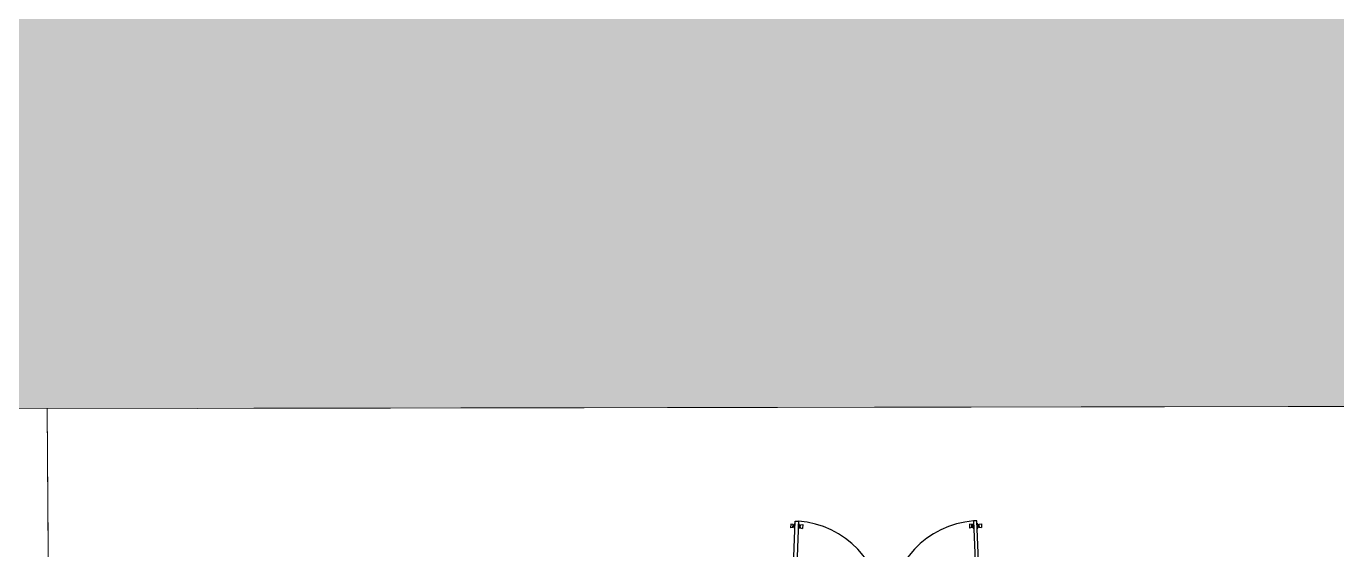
# Model space of a CAD drawing. Header units: inches. Extents: x 1693 to 10990, y 1878 to 5055.
# Drawn here: x 10295.02 to 10303.15, y 4374.36 to 4377.61 of the extents above; entities that cross this region are included whole.
import ezdxf

# ---------------------------------------------------------------- set-up
doc = ezdxf.new("R2010")
doc.units = ezdxf.units.IN
for name, color, linetype, lineweight, true_color in [('BLOQUE E-MOBILIARIO_Pluma_Nº__167', 7, 'Continuous', 13, 0x6a6a6a), ('CUBIERTA CALAMINON Y TRANSLUCIDO_Pluma_Nº__162', 7, 'Continuous', 25, 0xaaaaaa), ('CUBIERTA CALAMINON Y TRANSLUCIDO_Pluma_Nº__92', 7, 'Continuous', 13, 0xbf8080)]:
    doc.layers.add(name, color=color, linetype=linetype, lineweight=lineweight, true_color=true_color)
doc.layers.add('CUBIERTA CALAMINON Y TRANSLUCIDO_Pluma_Nº__222', color=7, linetype='Continuous', lineweight=20)
doc.layers.add('CUBIERTA CALAMINON Y TRANSLUCIDO_Pluma_Nº__60', color=230, linetype='Continuous', lineweight=25)

msp = doc.modelspace()

# ---------------------------------------------------------------- hatches: boundary and pattern name
at = {"layer": 'CUBIERTA CALAMINON Y TRANSLUCIDO_Pluma_Nº__162', "linetype": 'Continuous', "lineweight": 25, "true_color": 0xaaaaaa}
h = msp.add_hatch(dxfattribs=at)
h.set_pattern_fill('PARQUET_1_4', color=253, scale=0.675042, angle=18.94788, style=0, pattern_type=2)
h.set_pattern_definition([(63.948, (10295.2776, 4391.2599), (-1.09162, 0.53365), [0.759423, -0.455654]), (63.948, (10295.0744, 4391.1901), (-1.09162, 0.53365), [0.759423, -0.455654]), (63.948, (10294.8713, 4391.1204), (-1.09162, 0.53365), [0.759423, -0.455654]), (63.948, (10294.6681, 4391.0506), (-1.09162, 0.53365), [0.759423, -0.455654]), (63.948, (10294.465, 4390.9809), (-1.09162, 0.53365), [0.759423, -0.455654]), (63.948, (10294.2618, 4390.9111), (-1.09162, 0.53365), [0.759423, -0.455654]), (63.948, (10294.0586, 4390.8414), (-1.09162, 0.53365), [0.759423, -0.455654]), (63.948, (10293.8555, 4390.7716), (-1.09162, 0.53365), [0.759423, -0.455654]), (153.948, (10295.5444, 4391.8057), (0.53365, 1.09162), [0.759423, -0.455654]), (153.948, (10295.3412, 4391.7359), (0.53365, 1.09162), [0.759423, -0.455654]), (153.948, (10295.1381, 4391.6662), (0.53365, 1.09162), [0.759423, -0.455654]), (153.948, (10294.9349, 4391.5964), (0.53365, 1.09162), [0.759423, -0.455654]), (153.948, (10294.7318, 4391.5267), (0.53365, 1.09162), [0.759423, -0.455654]), (153.948, (10294.5286, 4391.457), (0.53365, 1.09162), [0.759423, -0.455654]), (153.948, (10294.3255, 4391.3872), (0.53365, 1.09162), [0.759423, -0.455654]), (153.948, (10294.1223, 4391.3174), (0.53365, 1.09162), [0.759423, -0.455654])])
h.paths.add_polyline_path([(10294.1049, 4375.2371), (10296.0775, 4375.2366), (10318.9006, 4375.2747), (10318.8384, 4377.679), (10297.5808, 4377.7679), (10297.5832, 4401.7919), (10294.114, 4401.2257), (10293.7482, 4401.1711), (10290.2355, 4400.5928), (10290.1494, 4401.1336), (10290.0639, 4401.659), (10283.9362, 4400.6729), (10283.9359, 4399.848), (10285.9604, 4397.417), (10287.6278, 4398.8055), (10288.7849, 4397.4161), (10290.3883, 4398.7513), (10291.4666, 4397.4566), (10292.5909, 4397.4586), (10292.5909, 4398.1006), (10294.1129, 4398.1001)])

# ---------------------------------------------------------------- linework, layer by layer
at = {"layer": 'BLOQUE E-MOBILIARIO_Pluma_Nº__167', "color": 251, "linetype": 'Continuous', "lineweight": 13, "true_color": 0x6a6a6a}
msp.add_lwpolyline([(10292.4998, 4375.2374), (10296.0775, 4375.2366), (10310.3179, 4375.2604), (10310.3221, 4377.7667), (10297.5808, 4377.7679), (10297.5824, 4394.0245), (10294.1115, 4394.0257)], dxfattribs=at)
at = {"layer": 'CUBIERTA CALAMINON Y TRANSLUCIDO_Pluma_Nº__222', "color": 7, "linetype": 'Continuous', "lineweight": 20, "flags": 128}
msp.add_lwpolyline([(10294.1049, 4375.2371), (10296.0775, 4375.2366), (10318.9006, 4375.2747), (10318.8384, 4377.679), (10297.5808, 4377.7679), (10297.5832, 4401.7919), (10294.114, 4401.2257), (10293.7482, 4401.1711), (10290.2355, 4400.5928), (10290.1494, 4401.1336), (10290.0639, 4401.659), (10283.9362, 4400.6729), (10283.9359, 4399.848), (10285.9604, 4397.417), (10287.6278, 4398.8055), (10288.7849, 4397.4161), (10290.3883, 4398.7513), (10291.4666, 4397.4566), (10292.5909, 4397.4586), (10292.5909, 4398.1006), (10294.1129, 4398.1001)], close=True, dxfattribs=at)
at = {"layer": 'CUBIERTA CALAMINON Y TRANSLUCIDO_Pluma_Nº__60', "color": 230, "linetype": 'Continuous', "lineweight": 25}
for p, q in [((10299.7632, 4374.518), (10299.7622, 4374.4939)), ((10299.7632, 4374.518), (10299.7622, 4374.4939)), ((10299.7768, 4374.4962), (10299.7622, 4374.4939)), ((10299.7768, 4374.4962), (10299.7622, 4374.4939)), ((10299.7775, 4374.5146), (10299.7632, 4374.518)), ((10299.7775, 4374.5146), (10299.7632, 4374.518)), ((10299.777, 4374.5001), (10299.7768, 4374.4962)), ((10299.777, 4374.5001), (10299.7768, 4374.4962)), ((10299.777, 4374.5001), (10299.7774, 4374.5107)), ((10299.777, 4374.5001), (10299.7774, 4374.5107)), ((10299.7794, 4374.5), (10299.777, 4374.5001)), ((10299.7794, 4374.5), (10299.777, 4374.5001)), ((10299.7774, 4374.5107), (10299.7775, 4374.5146)), ((10299.7774, 4374.5107), (10299.7775, 4374.5146)), ((10299.7798, 4374.5106), (10299.7774, 4374.5107)), ((10299.7798, 4374.5106), (10299.7774, 4374.5107)), ((10299.7794, 4374.5), (10299.7793, 4374.4986)), ((10299.7794, 4374.5), (10299.7793, 4374.4986)), ((10299.7818, 4374.4985), (10299.7793, 4374.4986)), ((10299.7818, 4374.4985), (10299.7793, 4374.4986)), ((10299.7794, 4374.5), (10299.7798, 4374.5106)), ((10299.7794, 4374.5), (10299.7798, 4374.5106)), ((10299.7798, 4374.5106), (10299.7799, 4374.5121)), ((10299.7798, 4374.5106), (10299.7799, 4374.5121)), ((10299.7823, 4374.512), (10299.7799, 4374.5121)), ((10299.7823, 4374.512), (10299.7799, 4374.5121)), ((10299.7818, 4374.4985), (10299.7817, 4374.4965)), ((10299.7818, 4374.4985), (10299.7817, 4374.4965)), ((10299.7841, 4374.4964), (10299.7817, 4374.4965)), ((10299.7841, 4374.4964), (10299.7817, 4374.4965)), ((10299.7818, 4374.4985), (10299.7823, 4374.512)), ((10299.7818, 4374.4985), (10299.7823, 4374.512)), ((10299.7823, 4374.512), (10299.7823, 4374.5139)), ((10299.7848, 4374.5138), (10299.7823, 4374.5139)), ((10299.7823, 4374.512), (10299.7823, 4374.5139)), ((10299.7848, 4374.5138), (10299.7823, 4374.5139)), ((10299.7841, 4374.4964), (10299.7848, 4374.5138)), ((10299.7841, 4374.4964), (10299.7848, 4374.5138)), ((10299.7877, 4374.4891), (10299.7841, 4374.4964)), ((10299.7877, 4374.4891), (10299.7841, 4374.4964)), ((10299.7889, 4374.5209), (10299.7848, 4374.5138)), ((10299.7889, 4374.5209), (10299.7848, 4374.5138)), ((10299.7877, 4374.4891), (10299.7889, 4374.5209)), ((10299.7877, 4374.4891), (10299.7889, 4374.5209)), ((10299.7887, 4374.489), (10299.7877, 4374.4891)), ((10299.7887, 4374.489), (10299.7877, 4374.4891)), ((10299.7887, 4374.489), (10299.7877, 4374.4891)), ((10299.7899, 4374.5209), (10299.7889, 4374.5209)), ((10299.7899, 4374.5209), (10299.7889, 4374.5209)), ((10299.7899, 4374.5209), (10299.7889, 4374.5209)), ((10299.8099, 4374.4882), (10299.8109, 4374.4882)), ((10299.8099, 4374.4882), (10299.8109, 4374.4882)), ((10299.8099, 4374.4882), (10299.8109, 4374.4882)), ((10299.8105, 4374.5042), (10299.8105, 4374.5042)), ((10299.8105, 4374.5042), (10299.8105, 4374.5042)), ((10299.8105, 4374.5042), (10299.8105, 4374.5042)), ((10299.8105, 4374.5042), (10299.8105, 4374.5042)), ((10299.8105, 4374.5042), (10299.8105, 4374.5042)), ((10299.8105, 4374.5042), (10299.8105, 4374.5042)), ((10299.8109, 4374.4882), (10299.8121, 4374.5201)), ((10299.8109, 4374.4882), (10299.8121, 4374.5201)), ((10299.8109, 4374.4882), (10299.815, 4374.4953)), ((10299.8109, 4374.4882), (10299.815, 4374.4953)), ((10299.8111, 4374.5201), (10299.8121, 4374.5201)), ((10299.8111, 4374.5201), (10299.8121, 4374.5201)), ((10299.8111, 4374.5201), (10299.8121, 4374.5201)), ((10299.8121, 4374.5201), (10299.8157, 4374.5127)), ((10299.8121, 4374.5201), (10299.8157, 4374.5127)), ((10299.815, 4374.4953), (10299.8157, 4374.5127)), ((10299.815, 4374.4953), (10299.8157, 4374.5127)), ((10299.815, 4374.4953), (10299.8174, 4374.4952)), ((10299.815, 4374.4953), (10299.8174, 4374.4952)), ((10299.8157, 4374.5127), (10299.8181, 4374.5126)), ((10299.8157, 4374.5127), (10299.8181, 4374.5126)), ((10299.8175, 4374.4971), (10299.8174, 4374.4952)), ((10299.8175, 4374.4971), (10299.8174, 4374.4952)), ((10299.8175, 4374.4971), (10299.818, 4374.5106)), ((10299.8175, 4374.4971), (10299.818, 4374.5106)), ((10299.8175, 4374.4971), (10299.8199, 4374.497)), ((10299.8175, 4374.4971), (10299.8199, 4374.497)), ((10299.818, 4374.5106), (10299.8181, 4374.5126)), ((10299.818, 4374.5106), (10299.8181, 4374.5126)), ((10299.818, 4374.5106), (10299.8204, 4374.5105)), ((10299.818, 4374.5106), (10299.8204, 4374.5105)), ((10299.82, 4374.4985), (10299.8199, 4374.497)), ((10299.82, 4374.4985), (10299.8199, 4374.497)), ((10299.82, 4374.4985), (10299.8204, 4374.5091)), ((10299.82, 4374.4985), (10299.8204, 4374.5091)), ((10299.82, 4374.4985), (10299.8224, 4374.4984)), ((10299.82, 4374.4985), (10299.8224, 4374.4984)), ((10299.8204, 4374.5091), (10299.8204, 4374.5105)), ((10299.8204, 4374.5091), (10299.8204, 4374.5105)), ((10299.8204, 4374.5091), (10299.8228, 4374.509)), ((10299.8204, 4374.5091), (10299.8228, 4374.509)), ((10299.8224, 4374.4984), (10299.8222, 4374.4945)), ((10299.8224, 4374.4984), (10299.8222, 4374.4945)), ((10299.8222, 4374.4945), (10299.8366, 4374.4911)), ((10299.8222, 4374.4945), (10299.8366, 4374.4911)), ((10299.8224, 4374.4984), (10299.8228, 4374.509)), ((10299.8224, 4374.4984), (10299.8228, 4374.509)), ((10299.8228, 4374.509), (10299.8229, 4374.5129)), ((10299.8228, 4374.509), (10299.8229, 4374.5129)), ((10299.8229, 4374.5129), (10299.8375, 4374.5152)), ((10299.8229, 4374.5129), (10299.8375, 4374.5152)), ((10299.8375, 4374.5152), (10299.8366, 4374.4911)), ((10299.8375, 4374.5152), (10299.8366, 4374.4911)), ((10300.8725, 4374.517), (10300.8735, 4374.4928)), ((10300.8871, 4374.5147), (10300.8725, 4374.517)), ((10300.8725, 4374.517), (10300.8735, 4374.4928)), ((10300.8871, 4374.5147), (10300.8725, 4374.517)), ((10300.8878, 4374.4963), (10300.8735, 4374.4928)), ((10300.8878, 4374.4963), (10300.8735, 4374.4928)), ((10300.8872, 4374.5108), (10300.8871, 4374.5147)), ((10300.8872, 4374.5108), (10300.8871, 4374.5147)), ((10300.8897, 4374.5109), (10300.8872, 4374.5108)), ((10300.8897, 4374.5109), (10300.8872, 4374.5108)), ((10300.8877, 4374.5002), (10300.8872, 4374.5108)), ((10300.8877, 4374.5002), (10300.8872, 4374.5108)), ((10300.8901, 4374.5003), (10300.8877, 4374.5002)), ((10300.8901, 4374.5003), (10300.8877, 4374.5002)), ((10300.8877, 4374.5002), (10300.8878, 4374.4963)), ((10300.8877, 4374.5002), (10300.8878, 4374.4963)), ((10300.892, 4374.5124), (10300.8896, 4374.5123)), ((10300.892, 4374.5124), (10300.8896, 4374.5123)), ((10300.8897, 4374.5109), (10300.8896, 4374.5123)), ((10300.8897, 4374.5109), (10300.8896, 4374.5123)), ((10300.8901, 4374.5003), (10300.8897, 4374.5109)), ((10300.8901, 4374.5003), (10300.8897, 4374.5109)), ((10300.8901, 4374.5003), (10300.8901, 4374.4988)), ((10300.8901, 4374.5003), (10300.8901, 4374.4988)), ((10300.8926, 4374.4989), (10300.8901, 4374.4988)), ((10300.8926, 4374.4989), (10300.8901, 4374.4988)), ((10300.8943, 4374.5145), (10300.8919, 4374.5144)), ((10300.8943, 4374.5145), (10300.8919, 4374.5144)), ((10300.892, 4374.5124), (10300.8919, 4374.5144)), ((10300.892, 4374.5124), (10300.8919, 4374.5144)), ((10300.8926, 4374.4989), (10300.892, 4374.5124)), ((10300.8926, 4374.4989), (10300.892, 4374.5124)), ((10300.8926, 4374.4989), (10300.8926, 4374.497)), ((10300.8926, 4374.4989), (10300.8926, 4374.497)), ((10300.8951, 4374.4971), (10300.8926, 4374.497)), ((10300.8951, 4374.4971), (10300.8926, 4374.497)), ((10300.8979, 4374.5219), (10300.8943, 4374.5145)), ((10300.8979, 4374.5219), (10300.8943, 4374.5145)), ((10300.8951, 4374.4971), (10300.8943, 4374.5145)), ((10300.8951, 4374.4971), (10300.8943, 4374.5145)), ((10300.8992, 4374.49), (10300.8951, 4374.4971)), ((10300.8992, 4374.49), (10300.8951, 4374.4971)), ((10300.8992, 4374.49), (10300.8979, 4374.5219)), ((10300.8992, 4374.49), (10300.8979, 4374.5219)), ((10300.8989, 4374.5219), (10300.8979, 4374.5219)), ((10300.8989, 4374.5219), (10300.8979, 4374.5219)), ((10300.9002, 4374.49), (10300.8992, 4374.49)), ((10300.9002, 4374.49), (10300.8992, 4374.49)), ((10300.8995, 4374.506), (10300.8995, 4374.506)), ((10300.8995, 4374.506), (10300.8995, 4374.506)), ((10300.8995, 4374.506), (10300.8995, 4374.506)), ((10300.8995, 4374.506), (10300.8995, 4374.506)), ((10300.8995, 4374.506), (10300.8995, 4374.506)), ((10300.8995, 4374.506), (10300.8995, 4374.506)), ((10300.9201, 4374.5228), (10300.9211, 4374.5228)), ((10300.9201, 4374.5228), (10300.9211, 4374.5228)), ((10300.9224, 4374.4909), (10300.9211, 4374.5228)), ((10300.9211, 4374.5228), (10300.9252, 4374.5157)), ((10300.9224, 4374.4909), (10300.9211, 4374.5228)), ((10300.9211, 4374.5228), (10300.9252, 4374.5157)), ((10300.9214, 4374.4909), (10300.9224, 4374.4909)), ((10300.9214, 4374.4909), (10300.9224, 4374.4909)), ((10300.9214, 4374.4909), (10300.9224, 4374.4909)), ((10300.9224, 4374.4909), (10300.926, 4374.4984)), ((10300.9224, 4374.4909), (10300.926, 4374.4984)), ((10300.9252, 4374.5157), (10300.9277, 4374.5158)), ((10300.9252, 4374.5157), (10300.9277, 4374.5158)), ((10300.926, 4374.4984), (10300.9252, 4374.5157)), ((10300.926, 4374.4984), (10300.9252, 4374.5157)), ((10300.926, 4374.4984), (10300.9284, 4374.4984)), ((10300.926, 4374.4984), (10300.9284, 4374.4984)), ((10300.9277, 4374.5139), (10300.9277, 4374.5158)), ((10300.9277, 4374.5139), (10300.9277, 4374.5158)), ((10300.9277, 4374.5139), (10300.9302, 4374.514)), ((10300.9277, 4374.5139), (10300.9302, 4374.514)), ((10300.9283, 4374.5004), (10300.9277, 4374.5139)), ((10300.9283, 4374.5004), (10300.9277, 4374.5139)), ((10300.9283, 4374.5004), (10300.9307, 4374.5005)), ((10300.9283, 4374.5004), (10300.9307, 4374.5005)), ((10300.9283, 4374.5004), (10300.9284, 4374.4984)), ((10300.9283, 4374.5004), (10300.9284, 4374.4984)), ((10300.9302, 4374.5126), (10300.9302, 4374.514)), ((10300.9302, 4374.5126), (10300.9302, 4374.514)), ((10300.9302, 4374.5126), (10300.9326, 4374.5127)), ((10300.9302, 4374.5126), (10300.9326, 4374.5127)), ((10300.9306, 4374.5019), (10300.9302, 4374.5126)), ((10300.9306, 4374.5019), (10300.9302, 4374.5126)), ((10300.9306, 4374.5019), (10300.9331, 4374.502)), ((10300.9306, 4374.5019), (10300.9331, 4374.502)), ((10300.9306, 4374.5019), (10300.9307, 4374.5005)), ((10300.9306, 4374.5019), (10300.9307, 4374.5005)), ((10300.9325, 4374.5165), (10300.9468, 4374.52)), ((10300.9325, 4374.5165), (10300.9468, 4374.52)), ((10300.9326, 4374.5127), (10300.9325, 4374.5165)), ((10300.9326, 4374.5127), (10300.9325, 4374.5165)), ((10300.9331, 4374.502), (10300.9326, 4374.5127)), ((10300.9331, 4374.502), (10300.9326, 4374.5127)), ((10300.9331, 4374.502), (10300.9332, 4374.4982)), ((10300.9331, 4374.502), (10300.9332, 4374.4982)), ((10300.9332, 4374.4982), (10300.9478, 4374.4959)), ((10300.9332, 4374.4982), (10300.9478, 4374.4959)), ((10300.9468, 4374.52), (10300.9478, 4374.4959)), ((10300.9468, 4374.52), (10300.9478, 4374.4959))]:
    msp.add_line(p, q, dxfattribs=at)
at = {"layer": 'CUBIERTA CALAMINON Y TRANSLUCIDO_Pluma_Nº__60', "color": 230, "linetype": 'Continuous', "lineweight": 25, "flags": 128}
for points in [[(10299.7909, 4373.9831), (10299.7696, 4373.9839), (10299.7904, 4374.5363), (10299.8117, 4374.5355)], [(10299.7909, 4373.9831), (10299.7696, 4373.9839), (10299.7904, 4374.5363), (10299.8117, 4374.5355)], [(10300.9209, 4373.9849), (10300.9422, 4373.9858), (10300.9195, 4374.5382), (10300.8982, 4374.5373)], [(10300.9209, 4373.9849), (10300.9422, 4373.9858), (10300.9195, 4374.5382), (10300.8982, 4374.5373)]]:
    msp.add_lwpolyline(points, close=True, dxfattribs=at)
at = {"layer": 'CUBIERTA CALAMINON Y TRANSLUCIDO_Pluma_Nº__60', "color": 230, "linetype": 'Continuous', "lineweight": 25}
for centre, start, end in [((10299.7707, 4373.9729), 1.2048, 85.82963), ((10299.7707, 4373.9729), 1.2048, 85.82963), ((10300.9411, 4373.9749), 94.3617, 178.98653), ((10300.9411, 4373.9749), 94.3617, 178.98653)]:
    msp.add_arc(centre, 0.5641, start, end, dxfattribs=at)
at = {"layer": 'CUBIERTA CALAMINON Y TRANSLUCIDO_Pluma_Nº__92', "color": 23, "linetype": 'Continuous', "lineweight": 13, "true_color": 0xbf8080, "flags": 128}
for points in [[(10292.4998, 4375.2374), (10295.1459, 4375.2368)], [(10295.1459, 4375.2368), (10295.2225, 4364.7775), (10295.227, 4364.6365), (10295.2237, 4364.5006), (10295.2136, 4364.365), (10295.1968, 4364.2301), (10295.1732, 4364.0962), (10295.143, 4363.9636), (10295.1062, 4363.8327), (10295.063, 4363.7038), (10295.0134, 4363.5772)], [(10295.1459, 4375.2368), (10306.7025, 4375.2544)], [(10295.1548, 4374.0204), (10295.1459, 4375.2368)]]:
    msp.add_lwpolyline(points, dxfattribs=at)

doc.saveas('drawing.dxf')
